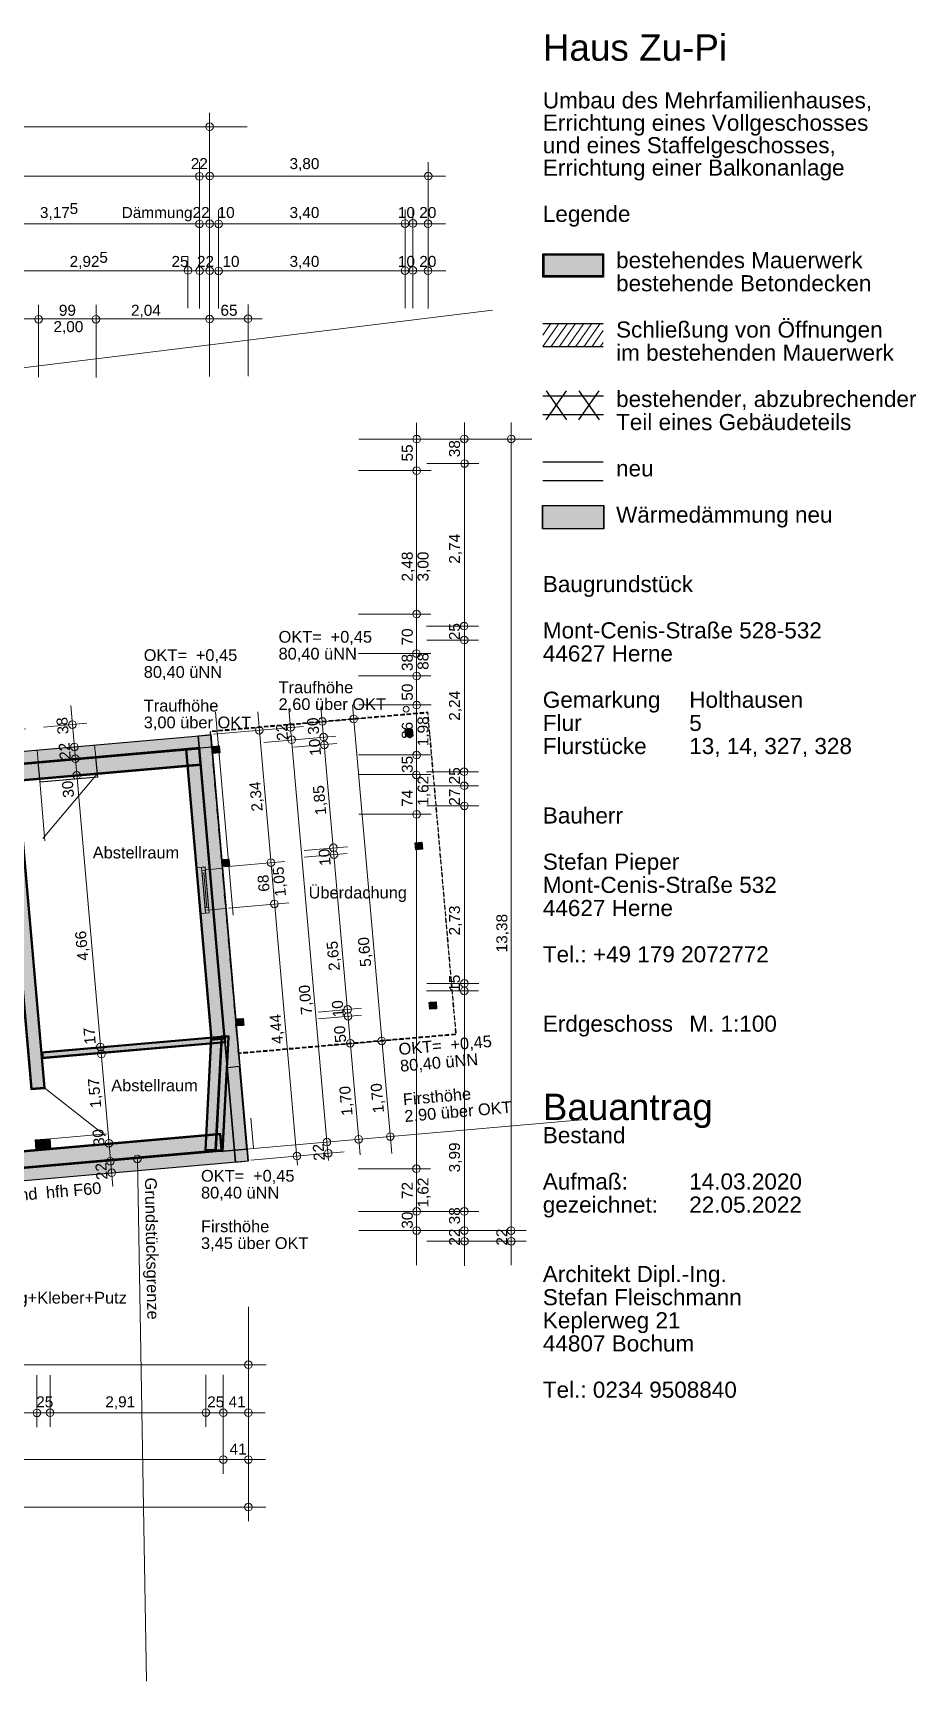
# Model space of a CAD drawing. Header units: millimetres. Extents: x 1002 to 41669, y -151 to 29737.
# Drawn here: x 26367 to 41669, y -12 to 28532 of the extents above; entities that cross this region are included whole.
import ezdxf

# ---------------------------------------------------------------- set-up
doc = ezdxf.new("R2010")
doc.units = ezdxf.units.MM
doc.header["$LTSCALE"] = 50
doc.linetypes.add('PDF_67-7_67-7_0-0_0-0', pattern=[135.4, 67.7, -67.7, 0, 0])
doc.linetypes.add('PDF_70-6_70-6_0-0_0-0', pattern=[141.2, 70.6, -70.6, 0, 0])
for name, color, linetype in [('00_Wand_Bestand', 7, 'Continuous'), ('01_Daemmung_neu', 9, 'Continuous'), ('05_Linien_stark', 7, 'Continuous'), ('06_Linien_fein', 3, 'Continuous'), ('07_Bemassung', 6, 'Continuous'), ('10_Text', 7, 'Continuous'), ('12_Plankopf', 140, 'Continuous')]:
    doc.layers.add(name, color=color, linetype=linetype)
doc.styles.add('PLAN', font='arial.ttf')

msp = doc.modelspace()

# ---------------------------------------------------------------- hatches: boundary and pattern name
at = {"layer": '00_Wand_Bestand'}
for points in [[(32828, 16345), (32818, 16464), (32937, 16475), (32948, 16355)], [(26072, 15876), (26099, 15575), (29282, 15853), (29256, 16154)], [(29257, 16156), (29008, 16135), (29449, 11086), (29699, 11108)], [(29483, 16053), (29473, 16172), (29593, 16183), (29603, 16063)], [(26333, 10231), (26581, 10253), (26089, 15877), (25841, 15856)], [(32999, 14385), (32989, 14505), (33108, 14515), (33119, 14396)], [(29654, 14094), (29643, 14214), (29763, 14224), (29773, 14105)], [(33243, 11623), (33232, 11742), (33352, 11753), (33362, 11633)], [(29900, 11335), (29890, 11454), (30009, 11465), (30020, 11345)], [(26526, 10766), (26516, 10885), (29694, 11163), (29705, 11044)], [(29644, 11124), (29446, 11135), (29344, 9180), (29541, 9169)], [(29769, 11157), (29629, 11164), (29524, 9169), (29664, 9161)], [(22957, 8887), (22983, 8588), (29649, 9171), (29623, 9470)], [(26410, 9359), (26657, 9381), (26673, 9200), (26425, 9178)]]:
    msp.add_hatch(color=7, dxfattribs=at).paths.add_polyline_path(points)
at = {"layer": '01_Daemmung_neu'}
for points in [[(29469, 16165), (18581, 15213), (18563, 15426), (29450, 16378)], [(29879, 8971), (29232, 16360), (29450, 16379), (30096, 8990)], [(30070, 9192), (29663, 9157), (29740, 10617), (29943, 10635)], [(30096, 8990), (22662, 8340), (22643, 8557), (30077, 9208)]]:
    msp.add_hatch(color=7, dxfattribs=at).paths.add_polyline_path(points)
at = {"layer": '12_Plankopf'}
for points in [[(35203, 24705), (36256, 24705), (36256, 24305), (35203, 24305)], [(35197, 20345), (36259, 20345), (36259, 19945), (35197, 19945)]]:
    msp.add_hatch(color=7, dxfattribs=at).paths.add_polyline_path(points)

# ---------------------------------------------------------------- linework, layer by layer
at = {"layer": '00_Wand_Bestand'}
for points in [[(32828, 16345), (32818, 16464), (32937, 16475), (32948, 16355)], [(26072, 15876), (26099, 15575), (29282, 15853), (29256, 16154)], [(29257, 16156), (29008, 16135), (29449, 11086), (29699, 11108)], [(29483, 16053), (29473, 16172), (29593, 16183), (29603, 16063)], [(26333, 10231), (26581, 10253), (26089, 15877), (25841, 15856)], [(32999, 14385), (32989, 14505), (33108, 14515), (33119, 14396)], [(29654, 14094), (29643, 14214), (29763, 14224), (29773, 14105)], [(33243, 11623), (33232, 11742), (33352, 11753), (33362, 11633)], [(29900, 11335), (29890, 11454), (30009, 11465), (30020, 11345)], [(26526, 10766), (26516, 10885), (29694, 11163), (29705, 11044)], [(29644, 11124), (29446, 11135), (29344, 9180), (29541, 9169)], [(29769, 11157), (29629, 11164), (29524, 9169), (29664, 9161)], [(22957, 8887), (22983, 8588), (29649, 9171), (29623, 9470)], [(26410, 9359), (26657, 9381), (26673, 9200), (26425, 9178)]]:
    msp.add_lwpolyline(points, close=True, dxfattribs=at)
at = {"layer": '01_Daemmung_neu'}
for points in [[(29469, 16165), (18581, 15213), (18563, 15426), (29450, 16378)], [(29879, 8971), (29232, 16360), (29450, 16379), (30096, 8990)], [(30070, 9192), (29663, 9157), (29740, 10617), (29943, 10635)], [(30096, 8990), (22662, 8340), (22643, 8557), (30077, 9208)]]:
    msp.add_lwpolyline(points, close=True, dxfattribs=at)
at = {"layer": '05_Linien_stark', "lineweight": 15}
for p, q in [((29253, 26295), (29253, 25395)), ((29253, 26295), (29253, 25395)), ((29253, 26295), (29253, 25395)), ((29253, 26295), (29253, 25395)), ((29253, 26295), (29253, 25395)), ((29253, 26295), (29253, 25395)), ((33214, 26296), (33214, 25397)), ((33214, 26296), (33214, 25397)), ((33214, 26296), (33214, 25397)), ((29253, 25471), (29253, 24571)), ((29253, 25471), (29253, 24571)), ((29253, 25471), (29253, 24571)), ((29253, 25471), (29253, 24571)), ((29253, 25471), (29253, 24571)), ((29253, 25471), (29253, 24571)), ((29584, 25470), (29584, 24571)), ((29584, 25470), (29584, 24571)), ((29584, 25470), (29584, 24571)), ((29584, 25470), (29584, 24571)), ((32814, 25476), (32814, 24577)), ((32814, 25476), (32814, 24577)), ((32814, 25476), (32814, 24577)), ((32814, 25476), (32814, 24577)), ((32950, 25479), (32950, 24579)), ((32950, 25479), (32950, 24579)), ((32950, 25479), (32950, 24579)), ((32950, 25479), (32950, 24579)), ((33214, 25472), (33214, 24573)), ((33214, 25472), (33214, 24573)), ((33214, 25472), (33214, 24573)), ((33214, 25472), (33214, 24573)), ((29053, 24666), (29053, 23766)), ((29053, 24666), (29053, 23766)), ((29053, 24666), (29053, 23766)), ((29053, 24666), (29053, 23766)), ((29253, 24659), (29253, 23760)), ((29253, 24659), (29253, 23760)), ((29428, 24663), (29428, 23763)), ((29585, 24660), (29585, 23760)), ((32814, 24666), (32814, 23766)), ((32950, 24668), (32950, 23768)), ((33214, 24662), (33214, 23762)), ((26465, 23823), (26465, 22568)), ((27460, 23822), (27460, 22567)), ((29429, 23825), (29429, 22580)), ((30095, 23831), (30095, 22586)), ((33265, 20952), (32011, 20952)), ((33265, 20952), (32011, 20952)), ((34091, 21075), (33191, 21075)), ((34091, 21075), (33191, 21075)), ((34091, 21075), (33191, 21075)), ((34091, 21075), (33191, 21075)), ((34091, 21075), (33191, 21075)), ((34091, 21075), (33191, 21075)), ((34091, 21075), (33191, 21075)), ((34091, 21075), (33191, 21075)), ((33263, 18468), (32009, 18468)), ((33263, 18468), (32009, 18468)), ((34088, 18257), (33188, 18257)), ((34088, 18257), (33188, 18257)), ((34090, 18018), (33191, 18018)), ((34090, 18018), (33191, 18018)), ((33262, 17784), (32007, 17784)), ((33262, 17784), (32007, 17784)), ((33263, 17395), (32009, 17395)), ((33263, 17395), (32009, 17395)), ((33268, 16896), (32014, 16896)), ((33268, 16896), (32014, 16896)), ((27299, 16576), (26552, 16511)), ((27372, 15696), (26626, 15631)), ((34092, 15146), (33193, 15146)), ((34092, 15146), (33193, 15146)), ((28178, 9038), (28336, -12)), ((33258, 8860), (32004, 8860)), ((33258, 8860), (32004, 8860)), ((33265, 8123), (32011, 8123)), ((33265, 8123), (32011, 8123)), ((34091, 8122), (33191, 8122)), ((34091, 8122), (33191, 8122)), ((30101, 5217), (30101, 6471)), ((26435, 4387), (26435, 5287)), ((26435, 4387), (26435, 5287)), ((26435, 4387), (26435, 5287)), ((26435, 4387), (26435, 5287)), ((26664, 4388), (26664, 5288)), ((26664, 4388), (26664, 5288)), ((26664, 4388), (26664, 5288)), ((26664, 4388), (26664, 5288)), ((29364, 4393), (29364, 5293)), ((29364, 4393), (29364, 5293)), ((29364, 4393), (29364, 5293)), ((29364, 4393), (29364, 5293)), ((29664, 4389), (29664, 5289)), ((29664, 4389), (29664, 5289)), ((29664, 4389), (29664, 5289)), ((29664, 4389), (29664, 5289)), ((30101, 4391), (30101, 5290)), ((30101, 4391), (30101, 5290)), ((30101, 4391), (30101, 5290)), ((30101, 4391), (30101, 5290)), ((29664, 3578), (29664, 4477)), ((29664, 3578), (29664, 4477)), ((29664, 3578), (29664, 4477)), ((29664, 3578), (29664, 4477)), ((30101, 3579), (30101, 4478)), ((30101, 3579), (30101, 4478)), ((30101, 3579), (30101, 4478)), ((30101, 3579), (30101, 4478)), ((30101, 2755), (30101, 3655)), ((30101, 2755), (30101, 3655)), ((30101, 2755), (30101, 3655)), ((30101, 2755), (30101, 3655))]:
    msp.add_line(p, q, dxfattribs=at)
at = {"layer": '05_Linien_stark', "lineweight": 18}
for points in [[(29883, 8976), (29237, 16356), (29446, 16374), (30092, 8994)], [(27454, 15995), (26459, 15908), (26442, 16111), (27436, 16198)], [(30091, 8994), (22666, 8344), (22648, 8553), (30073, 9203)]]:
    msp.add_lwpolyline(points, close=True, dxfattribs=at)
at = {"layer": '05_Linien_stark', "lineweight": 50}
for points in [[(26085, 15865), (26109, 15587), (29270, 15864), (29245, 16142)], [(29246, 16144), (29020, 16124), (29460, 11098), (29686, 11118)], [(26344, 10244), (26568, 10263), (26078, 15865), (25854, 15845)], [(26537, 10779), (26528, 10874), (29684, 11150), (29692, 11055)], [(29757, 11146), (29640, 11152), (29536, 9180), (29653, 9174)], [(29632, 11113), (29457, 11122), (29356, 9190), (29530, 9181)], [(22970, 8877), (22994, 8601), (29637, 9182), (29613, 9458)], [(26422, 9349), (26647, 9368), (26661, 9210), (26436, 9191)]]:
    msp.add_lwpolyline(points, close=True, dxfattribs=at)
at = {"layer": '05_Linien_stark', "lineweight": 25}
msp.add_lwpolyline([(27484, 15641), (26490, 15554), (26459, 15903), (27453, 15990)], close=True, dxfattribs=at)
at = {"layer": '05_Linien_stark', "lineweight": 20}
for points in [[(29193, 14073), (29262, 13278), (29418, 13292), (29349, 14087)], [(29289, 14079), (29358, 13288), (29418, 13293), (29349, 14085)], [(29293, 14026), (29353, 13340), (29414, 13345), (29354, 14032)], [(29353, 14045), (29414, 13342), (29497, 13349), (29436, 14052)], [(29297, 13978), (29349, 13384), (29410, 13389), (29358, 13983)]]:
    msp.add_lwpolyline(points, close=True, dxfattribs=at)
at = {"layer": '06_Linien_fein', "linetype": 'PDF_67-7_67-7_0-0_0-0', "lineweight": 9}
msp.add_line((16124, 15596), (29536, 16770), dxfattribs=at)
at = {"layer": '06_Linien_fein', "lineweight": 9}
for p, q in [((26536, 14580), (27483, 15708)), ((26479, 15642), (26575, 14538)), ((29380, 13382), (29328, 13978)), ((27622, 9432), (26572, 10256)), ((27642, 9465), (26411, 9357))]:
    msp.add_line(p, q, dxfattribs=at)
at = {"layer": '07_Bemassung', "lineweight": 15}
for p, q in [((29428, 27146), (29428, 25398)), ((4478, 26905), (30080, 26905)), ((29428, 26297), (29428, 25398)), ((29428, 26297), (29428, 25398)), ((29428, 26297), (29428, 25398)), ((4478, 26049), (33513, 26049)), ((29428, 25473), (29428, 24574)), ((29428, 25473), (29428, 24574)), ((29428, 25473), (29428, 24574)), ((29428, 25473), (29428, 24574)), ((4487, 25224), (33517, 25224)), ((4485, 24411), (33520, 24411)), ((3641, 19963), (34329, 23731)), ((4482, 23583), (30337, 23583)), ((33013, 7189), (33013, 21782)), ((33013, 7189), (33013, 21782)), ((33842, 7181), (33842, 21783)), ((33842, 7181), (33842, 21783)), ((34655, 7188), (34655, 21787)), ((34655, 7188), (34655, 21787)), ((35009, 21497), (32015, 21497)), ((35009, 21497), (32015, 21497)), ((27750, 8554), (27021, 16885)), ((32036, 9101), (31357, 16860)), ((32583, 9122), (31903, 16895)), ((30949, 8920), (30261, 16777)), ((31486, 9001), (30802, 16826)), ((32118, 16667), (31026, 16572)), ((31055, 16522), (29493, 16385)), ((31618, 16354), (30367, 16245)), ((31632, 16226), (30882, 16161)), ((33265, 16030), (32011, 16030)), ((33265, 16030), (32011, 16030)), ((34087, 15736), (33188, 15736)), ((34087, 15736), (33188, 15736)), ((33264, 15687), (32010, 15687)), ((33264, 15687), (32010, 15687)), ((34089, 15494), (33190, 15494)), ((34089, 15494), (33190, 15494)), ((33266, 15004), (32012, 15004)), ((33266, 15004), (32012, 15004)), ((31815, 14439), (31065, 14373)), ((31813, 14320), (31068, 14255)), ((30733, 14181), (29689, 14090)), ((30801, 13465), (29754, 13374)), ((34093, 12070), (33193, 12070)), ((34093, 12070), (33193, 12070)), ((34086, 11941), (33186, 11941)), ((34086, 11941), (33186, 11941)), ((32061, 11640), (31311, 11574)), ((32060, 11521), (31314, 11456)), ((32697, 11100), (31467, 10992)), ((16094, 7979), (35872, 9710)), ((31760, 9152), (30145, 9011)), ((34914, 7791), (32013, 7791)), ((34914, 7791), (32013, 7791)), ((34914, 7605), (33195, 7605)), ((4453, 5464), (30407, 5464)), ((4446, 4635), (30393, 4635)), ((4457, 3823), (30396, 3823)), ((4454, 2998), (30404, 2998))]:
    msp.add_line(p, q, dxfattribs=at)
at = {"layer": '07_Bemassung', "linetype": 'PDF_70-6_70-6_0-0_0-0', "lineweight": 9}
msp.add_line((29530, 16770), (30191, 9215), dxfattribs=at)
at = {"layer": '07_Bemassung'}
for points in [[(30891, 16564), (30821, 16558), (30822, 16551), (30892, 16557)], [(31004, 16574), (30933, 16568), (30934, 16561), (31004, 16567)], [(31116, 16584), (31046, 16578), (31046, 16571), (31117, 16577)], [(31229, 16594), (31158, 16588), (31159, 16581), (31229, 16587)], [(31341, 16604), (31271, 16598), (31271, 16591), (31342, 16597)], [(31453, 16614), (31383, 16607), (31384, 16600), (31454, 16606)], [(31566, 16623), (31496, 16617), (31496, 16610), (31567, 16616)], [(31678, 16633), (31608, 16627), (31609, 16620), (31679, 16626)], [(31791, 16643), (31721, 16637), (31721, 16630), (31791, 16636)], [(31903, 16653), (31833, 16647), (31834, 16640), (31904, 16646)], [(32016, 16663), (31946, 16657), (31946, 16650), (32016, 16656)], [(32128, 16673), (32058, 16666), (32059, 16659), (32129, 16666)], [(32241, 16682), (32170, 16676), (32171, 16669), (32241, 16675)], [(32353, 16692), (32283, 16686), (32284, 16679), (32354, 16685)], [(32466, 16702), (32395, 16696), (32396, 16689), (32466, 16695)], [(32578, 16712), (32508, 16706), (32508, 16699), (32579, 16705)], [(32691, 16722), (32620, 16716), (32621, 16709), (32691, 16715)], [(32803, 16732), (32733, 16725), (32733, 16718), (32804, 16725)], [(32915, 16741), (32845, 16735), (32846, 16728), (32916, 16734)], [(33028, 16751), (32958, 16745), (32958, 16738), (33029, 16744)], [(33140, 16761), (33070, 16755), (33071, 16748), (33141, 16754)], [(33216, 16727), (33212, 16767), (33183, 16765), (33183, 16758), (33206, 16760), (33209, 16726)], [(33219, 16684), (33212, 16684), (33219, 16614), (33226, 16614)], [(33229, 16572), (33222, 16571), (33228, 16501), (33235, 16502)], [(29437, 16430), (29443, 16360), (29450, 16361), (29444, 16431)], [(29446, 16318), (29453, 16248), (29460, 16248), (29453, 16318)], [(29542, 16446), (29471, 16440), (29472, 16433), (29542, 16439)], [(29654, 16456), (29584, 16450), (29584, 16443), (29655, 16449)], [(29767, 16466), (29696, 16460), (29697, 16453), (29767, 16459)], [(29879, 16476), (29809, 16470), (29809, 16463), (29880, 16469)], [(29992, 16486), (29921, 16479), (29922, 16472), (29992, 16479)], [(30104, 16495), (30034, 16489), (30034, 16482), (30105, 16488)], [(30216, 16505), (30146, 16499), (30147, 16492), (30217, 16498)], [(30329, 16515), (30259, 16509), (30259, 16502), (30330, 16508)], [(30441, 16525), (30371, 16519), (30372, 16512), (30442, 16518)], [(30554, 16535), (30484, 16529), (30484, 16522), (30554, 16528)], [(30666, 16545), (30596, 16539), (30597, 16531), (30667, 16538)], [(30779, 16554), (30708, 16548), (30709, 16541), (30779, 16547)], [(33239, 16460), (33232, 16459), (33238, 16389), (33245, 16389)], [(33249, 16347), (33242, 16346), (33248, 16276), (33255, 16277)], [(29456, 16205), (29462, 16135), (29469, 16136), (29463, 16206)], [(29466, 16093), (29472, 16023), (29479, 16023), (29473, 16094)], [(33259, 16235), (33252, 16234), (33258, 16164), (33265, 16164)], [(33269, 16122), (33262, 16122), (33268, 16051), (33275, 16052)], [(33278, 16010), (33271, 16009), (33278, 15939), (33285, 15939)], [(29476, 15980), (29482, 15910), (29489, 15911), (29483, 15981)], [(29486, 15868), (29492, 15798), (29499, 15798), (29493, 15869)], [(29496, 15756), (29502, 15685), (29509, 15686), (29503, 15756)], [(33288, 15897), (33281, 15897), (33287, 15826), (33294, 15827)], [(33298, 15785), (33291, 15784), (33297, 15714), (33304, 15715)], [(29505, 15643), (29512, 15573), (29519, 15573), (29512, 15644)], [(29515, 15531), (29521, 15460), (29528, 15461), (29522, 15531)], [(29525, 15418), (29531, 15348), (29538, 15348), (29532, 15419)], [(33308, 15672), (33301, 15672), (33307, 15601), (33314, 15602)], [(33318, 15560), (33311, 15559), (33317, 15489), (33324, 15490)], [(33328, 15447), (33321, 15447), (33327, 15377), (33334, 15377)], [(29535, 15306), (29541, 15235), (29548, 15236), (29542, 15306)], [(29545, 15193), (29551, 15123), (29558, 15124), (29552, 15194)], [(33337, 15335), (33330, 15334), (33337, 15264), (33344, 15265)], [(33347, 15223), (33340, 15222), (33346, 15152), (33353, 15152)], [(29555, 15081), (29561, 15010), (29568, 15011), (29562, 15081)], [(29564, 14968), (29571, 14898), (29578, 14899), (29571, 14969)], [(29574, 14856), (29580, 14786), (29588, 14786), (29581, 14856)], [(33357, 15110), (33350, 15109), (33356, 15039), (33363, 15040)], [(33367, 14998), (33360, 14997), (33366, 14927), (33373, 14927)], [(33377, 14885), (33370, 14885), (33376, 14814), (33383, 14815)], [(29584, 14743), (29590, 14673), (29597, 14674), (29591, 14744)], [(29594, 14631), (29600, 14561), (29607, 14561), (29601, 14632)], [(33387, 14773), (33380, 14772), (33386, 14702), (33393, 14702)], [(33396, 14660), (33389, 14660), (33396, 14589), (33403, 14590)], [(29604, 14518), (29610, 14448), (29617, 14449), (29611, 14519)], [(29614, 14406), (29620, 14336), (29627, 14336), (29621, 14407)], [(29624, 14294), (29630, 14223), (29637, 14224), (29631, 14294)], [(33406, 14548), (33399, 14547), (33405, 14477), (33412, 14477)], [(33416, 14435), (33409, 14435), (33415, 14364), (33422, 14365)], [(33426, 14323), (33419, 14322), (33425, 14252), (33432, 14253)], [(29633, 14181), (29640, 14111), (29647, 14111), (29640, 14182)], [(29643, 14069), (29649, 13998), (29656, 13999), (29650, 14069)], [(33436, 14210), (33429, 14210), (33435, 14139), (33442, 14140)], [(33446, 14098), (33439, 14097), (33445, 14027), (33452, 14028)], [(29653, 13956), (29659, 13886), (29666, 13886), (29660, 13957)], [(29663, 13844), (29669, 13773), (29676, 13774), (29670, 13844)], [(29673, 13731), (29679, 13661), (29686, 13662), (29680, 13732)], [(33456, 13985), (33448, 13985), (33455, 13915), (33462, 13915)], [(33465, 13873), (33458, 13872), (33464, 13802), (33471, 13803)], [(33475, 13761), (33468, 13760), (33474, 13690), (33481, 13690)], [(29683, 13619), (29689, 13549), (29696, 13549), (29690, 13619)], [(29692, 13506), (29699, 13436), (29706, 13437), (29699, 13507)], [(33485, 13648), (33478, 13647), (33484, 13577), (33491, 13578)], [(33495, 13536), (33488, 13535), (33494, 13465), (33501, 13465)], [(33505, 13423), (33498, 13423), (33504, 13352), (33511, 13353)], [(29702, 13394), (29708, 13324), (29715, 13324), (29709, 13394)], [(29712, 13281), (29718, 13211), (29725, 13212), (29719, 13282)], [(29722, 13169), (29728, 13099), (29735, 13099), (29729, 13170)], [(33515, 13311), (33508, 13310), (33514, 13240), (33521, 13240)], [(33524, 13198), (33517, 13198), (33523, 13127), (33531, 13128)], [(29732, 13056), (29738, 12986), (29745, 12987), (29739, 13057)], [(29742, 12944), (29748, 12874), (29755, 12874), (29749, 12945)], [(33534, 13086), (33527, 13085), (33533, 13015), (33540, 13015)], [(33544, 12973), (33537, 12973), (33543, 12902), (33550, 12903)], [(33554, 12861), (33547, 12860), (33553, 12790), (33560, 12791)], [(29751, 12832), (29758, 12761), (29765, 12762), (29758, 12832)], [(29761, 12719), (29767, 12649), (29774, 12649), (29768, 12720)], [(29771, 12607), (29777, 12536), (29784, 12537), (29778, 12607)], [(33564, 12748), (33557, 12748), (33563, 12677), (33570, 12678)], [(33574, 12636), (33567, 12635), (33573, 12565), (33580, 12566)], [(29781, 12494), (29787, 12424), (29794, 12425), (29788, 12495)], [(29791, 12382), (29797, 12311), (29804, 12312), (29798, 12382)], [(33583, 12523), (33576, 12523), (33583, 12453), (33590, 12453)], [(33593, 12411), (33586, 12410), (33592, 12340), (33599, 12341)], [(33603, 12299), (33596, 12298), (33602, 12228), (33609, 12228)], [(29801, 12269), (29807, 12199), (29814, 12200), (29808, 12270)], [(29810, 12157), (29817, 12087), (29824, 12087), (29817, 12157)], [(29820, 12044), (29826, 11974), (29833, 11975), (29827, 12045)], [(33613, 12186), (33606, 12185), (33612, 12115), (33619, 12116)], [(33623, 12074), (33616, 12073), (33622, 12003), (33629, 12003)], [(29830, 11932), (29836, 11862), (29843, 11862), (29837, 11933)], [(29840, 11819), (29846, 11749), (29853, 11750), (29847, 11820)], [(29850, 11707), (29856, 11637), (29863, 11637), (29857, 11708)], [(33633, 11961), (33626, 11961), (33632, 11890), (33639, 11891)], [(33642, 11849), (33635, 11848), (33642, 11778), (33649, 11778)], [(33652, 11736), (33645, 11736), (33651, 11665), (33658, 11666)], [(29860, 11595), (29866, 11524), (29873, 11525), (29867, 11595)], [(29869, 11482), (29876, 11412), (29883, 11412), (29877, 11483)], [(33662, 11624), (33655, 11623), (33661, 11553), (33668, 11554)], [(33672, 11511), (33665, 11511), (33671, 11440), (33678, 11441)], [(29879, 11370), (29885, 11299), (29892, 11300), (29886, 11370)], [(29889, 11257), (29895, 11187), (29902, 11188), (29896, 11258)], [(29899, 11145), (29905, 11074), (29912, 11075), (29906, 11145)], [(33013, 11127), (33012, 11134), (32942, 11128), (32942, 11121)], [(33125, 11137), (33124, 11144), (33054, 11137), (33055, 11130)], [(33238, 11146), (33237, 11153), (33167, 11147), (33167, 11140)], [(33350, 11156), (33349, 11163), (33279, 11157), (33280, 11150)], [(33462, 11166), (33462, 11173), (33392, 11167), (33392, 11160)], [(33575, 11176), (33574, 11183), (33504, 11177), (33505, 11170)], [(33687, 11186), (33687, 11193), (33617, 11187), (33617, 11180)], [(33682, 11399), (33675, 11398), (33681, 11328), (33688, 11329)], [(33692, 11286), (33685, 11286), (33691, 11216), (33698, 11216)], [(29909, 11032), (29915, 10962), (29922, 10963), (29916, 11033)], [(29919, 10920), (29924, 10857), (29976, 10861), (29976, 10868), (29931, 10864), (29926, 10920)], [(30089, 10871), (30088, 10878), (30018, 10872), (30018, 10865)], [(30201, 10881), (30201, 10888), (30130, 10882), (30131, 10875)], [(30314, 10891), (30313, 10898), (30243, 10891), (30243, 10884)], [(30426, 10900), (30425, 10907), (30355, 10901), (30356, 10894)], [(30539, 10910), (30538, 10917), (30468, 10911), (30468, 10904)], [(30651, 10920), (30650, 10927), (30580, 10921), (30581, 10914)], [(30763, 10930), (30763, 10937), (30693, 10931), (30693, 10924)], [(30876, 10940), (30875, 10947), (30805, 10941), (30806, 10934)], [(30988, 10950), (30988, 10957), (30918, 10951), (30918, 10943)], [(31101, 10959), (31100, 10966), (31030, 10960), (31031, 10953)], [(31213, 10969), (31213, 10976), (31142, 10970), (31143, 10963)], [(31326, 10979), (31325, 10986), (31255, 10980), (31256, 10973)], [(31438, 10989), (31438, 10996), (31367, 10990), (31368, 10983)], [(31551, 10999), (31550, 11006), (31480, 11000), (31480, 10993)], [(31663, 11009), (31663, 11016), (31592, 11010), (31593, 11003)], [(31776, 11019), (31775, 11026), (31705, 11019), (31705, 11012)], [(31888, 11028), (31887, 11035), (31817, 11029), (31818, 11022)], [(32001, 11038), (32000, 11045), (31930, 11039), (31930, 11032)], [(32113, 11048), (32112, 11055), (32042, 11049), (32043, 11042)], [(32225, 11058), (32225, 11065), (32155, 11059), (32155, 11052)], [(32338, 11068), (32337, 11075), (32267, 11069), (32268, 11062)], [(32450, 11078), (32450, 11085), (32379, 11078), (32380, 11071)], [(32563, 11087), (32562, 11094), (32492, 11088), (32493, 11081)], [(32675, 11097), (32675, 11104), (32604, 11098), (32605, 11091)], [(32788, 11107), (32787, 11114), (32717, 11108), (32717, 11101)], [(32900, 11117), (32900, 11124), (32829, 11118), (32830, 11111)]]:
    msp.add_lwpolyline(points, close=True, dxfattribs=at)
at = {"layer": '07_Bemassung', "lineweight": 18}
for points in [[(29464, 16169), (18585, 15218), (18567, 15422), (29446, 16373)], [(29502, 13350), (29441, 14046), (29649, 14065), (29710, 13369)]]:
    msp.add_lwpolyline(points, close=True, dxfattribs=at)
at = {"layer": '07_Bemassung', "lineweight": 50}
for points in [[(32839, 16357), (32830, 16454), (32927, 16462), (32935, 16366)], [(29494, 16065), (29485, 16162), (29582, 16170), (29591, 16074)], [(33009, 14398), (33001, 14494), (33098, 14503), (33106, 14406)], [(29664, 14107), (29656, 14203), (29753, 14212), (29761, 14115)], [(33253, 11635), (33245, 11732), (33341, 11741), (33350, 11644)], [(29911, 11347), (29902, 11444), (29999, 11452), (30007, 11356)]]:
    msp.add_lwpolyline(points, close=True, dxfattribs=at)
at = {"layer": '07_Bemassung', "lineweight": 18}
for centre, radius in [((29428, 26907), 65.8), ((29253, 26049), 65.8), ((29431, 26054), 65.8), ((33217, 26053), 65.8), ((29253, 25225), 65.8), ((29253, 25225), 65.8), ((29253, 25225), 65.8), ((29428, 25228), 65.8), ((29428, 25228), 65.8), ((29585, 25225), 65.8), ((29585, 25225), 65.8), ((32814, 25231), 65.8), ((32814, 25231), 65.8), ((32950, 25233), 65.8), ((32950, 25233), 65.8), ((33214, 25227), 65.8), ((33214, 25227), 65.8), ((29054, 24420), 65.8), ((29054, 24420), 65.8), ((29254, 24413), 65.8), ((29428, 24414), 65.8), ((29584, 24411), 65.8), ((32814, 24417), 65.8), ((32950, 24420), 65.8), ((33214, 24413), 65.8), ((26464, 23574), 65.8), ((27459, 23573), 65.8), ((29428, 23576), 65.8), ((30095, 23582), 65.8), ((33016, 21497), 65.8), ((33016, 21497), 65.8), ((33840, 21500), 65.8), ((33840, 21500), 65.8), ((34654, 21500), 65.8), ((34654, 21500), 65.8), ((34654, 21500), 65.8), ((33845, 21075), 65.8), ((33845, 21075), 65.8), ((33845, 21075), 65.8), ((33845, 21075), 65.8), ((33017, 20951), 65.8), ((33017, 20951), 65.8), ((33015, 18467), 65.8), ((33015, 18467), 65.8), ((33839, 18258), 65.8), ((33839, 18258), 65.8), ((33840, 18017), 65.8), ((33840, 18017), 65.8), ((33013, 17784), 65.8), ((33013, 17784), 65.8), ((33015, 17395), 65.8), ((33015, 17395), 65.8), ((33016, 16890), 65.8), ((33016, 16890), 65.8), ((27051, 16554), 65.8), ((30831, 16504), 65.8), ((31380, 16607), 65.8), ((31926, 16650), 65.8), ((30288, 16455), 65.8), ((30850, 16290), 65.8), ((31403, 16338), 65.8), ((27085, 16166), 65.8), ((27101, 15961), 65.8), ((31415, 16201), 65.8), ((33014, 16025), 65.8), ((33014, 16025), 65.8), ((27125, 15674), 65.8), ((33012, 15682), 65.8), ((33839, 15736), 65.8), ((33839, 15736), 65.8), ((33841, 15493), 65.8), ((33841, 15493), 65.8), ((33844, 15146), 65.8), ((33844, 15146), 65.8), ((33014, 14999), 65.8), ((31573, 14420), 65.8), ((31583, 14302), 65.8), ((30490, 14163), 65.8), ((30551, 13447), 65.3), ((33840, 11941), 65.8), ((33840, 11941), 65.8), ((33843, 12071), 65.8), ((33843, 12071), 65.8), ((31819, 11621), 65.8), ((31829, 11502), 65.8), ((32411, 11075), 65.8), ((27536, 10971), 65.8), ((27552, 10847), 65.8), ((31865, 11034), 65.8), ((32011, 9371), 65.8), ((32557, 9419), 65.8), ((27683, 9302), 65.8), ((30940, 9081), 65.8), ((31460, 9323), 65.8), ((31483, 9130), 65.8), ((27708, 8990), 65.8), ((27732, 8791), 65.8), ((28174, 9031), 65.8), ((33012, 8862), 65.3), ((33017, 8123), 65.3), ((33017, 8123), 65.3), ((33842, 8122), 65.8), ((33842, 8122), 65.8), ((33014, 7790), 65.8), ((33014, 7790), 65.8), ((33844, 7791), 65.8), ((33844, 7791), 65.8), ((34653, 7790), 65.8), ((34653, 7790), 65.8), ((33845, 7605), 65.8), ((34654, 7604), 65.8), ((30101, 5466), 65.8), ((26435, 4633), 65.8), ((26435, 4633), 65.8), ((26664, 4634), 65.8), ((26664, 4634), 65.8), ((29364, 4639), 65.8), ((29364, 4639), 65.8), ((29664, 4635), 65.8), ((29664, 4635), 65.8), ((30101, 4636), 65.8), ((30101, 4636), 65.8), ((29664, 3823), 65.8), ((29664, 3823), 65.8), ((30101, 3825), 65.8), ((30101, 3825), 65.8), ((30101, 3001), 65.8), ((30101, 3001), 65.8)]:
    msp.add_circle(centre, radius, dxfattribs=at)
at = {"layer": '07_Bemassung', "lineweight": 9}
msp.add_circle((32833, 16819), 50.6, dxfattribs=at)
at = {"layer": '12_Plankopf', "lineweight": 15}
for p, q in [((35201, 23099), (35485, 23505)), ((35201, 23299), (35343, 23502)), ((35343, 23095), (35627, 23502)), ((35485, 23095), (35769, 23502)), ((35627, 23095), (35911, 23502)), ((35769, 23095), (36053, 23502)), ((35911, 23095), (36195, 23502)), ((36053, 23095), (36249, 23376)), ((36195, 23095), (36249, 23172))]:
    msp.add_line(p, q, dxfattribs=at)
at = {"layer": '12_Plankopf', "lineweight": 25}
for p, q in [((35201, 23502), (36249, 23502)), ((35201, 23099), (36249, 23099)), ((35828, 21833), (36178, 22333)), ((35828, 22333), (36178, 21833)), ((35201, 22246), (36251, 22246)), ((35201, 21923), (36251, 21923)), ((35201, 21105), (36249, 21105)), ((35201, 20782), (36249, 20782))]:
    msp.add_line(p, q, dxfattribs=at)
at = {"layer": '12_Plankopf', "lineweight": 30}
for p, q in [((35260, 21833), (35610, 22333)), ((35260, 22333), (35610, 21833))]:
    msp.add_line(p, q, dxfattribs=at)
at = {"layer": '12_Plankopf'}
for points in [[(35203, 24705), (36256, 24705), (36256, 24305), (35203, 24305)], [(35197, 20345), (36259, 20345), (36259, 19945), (35197, 19945)]]:
    msp.add_lwpolyline(points, close=True, dxfattribs=at)
at = {"layer": '12_Plankopf', "lineweight": 50}
msp.add_lwpolyline([(35214, 24694), (36245, 24694), (36245, 24317), (35214, 24317)], close=True, dxfattribs=at)
at = {"layer": '12_Plankopf', "lineweight": 18}
msp.add_lwpolyline([(35201, 20341), (36255, 20341), (36255, 19949), (35201, 19949)], close=True, dxfattribs=at)

# ---------------------------------------------------------------- texts
at = {"layer": '07_Bemassung', "style": 'PLAN'}
for s, height, p in [('22', 190.5, (29102, 26174)), ('3,80', 190.5, (30813, 26174)), ('3,17', 190.5, (26488, 25327)), ('5', 190, (27003, 25397)), ('10', 190.5, (29567, 25327)), ('3,40', 190.5, (30813, 25327)), ('2,92', 190.5, (27003, 24480)), ('5', 190, (27518, 24551)), ('25', 190.5, (28767, 24480)), ('22', 190.5, (29209, 24480)), ('10', 190.5, (29650, 24480)), ('3,40', 190.5, (30813, 24480)), ('99', 190.5, (26816, 23634)), ('2,04', 190.5, (28066, 23634)), ('65', 190.5, (29616, 23634)), ('2,00', 190.5, (26722, 23351)), ('25', 190.5, (26424, 4729)), ('2,91', 190.5, (27621, 4729)), ('41', 190.5, (29773, 3909))]:
    msp.add_text(s, height=height, dxfattribs=at).set_placement(p)
for s, rotation, p in [('38', 90, (33767, 21184)), ('55', 90, (32948, 21110)), ('2,74', 90, (33767, 19339)), ('2,48', 90, (32948, 19032)), ('3,00', 90, (33221, 19032)), ('25', 90, (33767, 18016)), ('70', 90, (32948, 17923)), ('38', 90, (32948, 17481)), ('88', 90, (33221, 17501)), ('50', 90, (32948, 16966)), ('2,24', 90, (33767, 16619)), ('38', 95, (26986, 16394)), ('22', 95, (30790, 16285)), ('86', 90, (32948, 16305)), ('1,98', 90, (33221, 16178)), ('22', 95, (27025, 15954)), ('35', 90, (32948, 15716)), ('30', 95, (27082, 15295)), ('2,34', 95, (30349, 15058)), ('1,85', 95, (31451, 14994)), ('74', 90, (32948, 15128)), ('1,62', 90, (33221, 15148)), ('10', 95, (31528, 14115)), ('1,05', 95, (30752, 13584)), ('68', 95, (30470, 13667)), ('2,73', 90, (33767, 12902)), ('13,38', 90, (34587, 12608)), ('4,66', 95, (27329, 12472)), ('5,60', 95, (32230, 12365)), ('2,65', 95, (31687, 12297)), ('7,00', 95, (31205, 11537)), ('15', 90, (33767, 11926)), ('10', 95, (31758, 11492)), ('4,44', 95, (30701, 11030)), ('17', 95, (27456, 11020)), ('50', 95, (31796, 11052)), ('1,57', 95, (27552, 9921)), ('1,70', 95, (31907, 9787)), ('1,70', 95, (32451, 9834)), ('30', 95, (27610, 9262)), ('22', 95, (31427, 9007)), ('3,99', 90, (33767, 8798)), ('22', 95, (27661, 8676)), ('72', 90, (32948, 8337)), ('1,62', 90, (33221, 8190)), ('30', 90, (32948, 7822)), ('22', 90, (34587, 7528))]:
    msp.add_text(s, height=190.5, rotation=rotation, dxfattribs=at).set_placement(p)
at = {"layer": '10_Text', "style": 'PLAN'}
for s, height, p in [('Dämmung22', 190.5, (27905, 25327)), ('10 20', 190.5, (32691, 25327)), ('10 20', 190.5, (32691, 24480)), ('OKT=', 203.2, (30623, 17972)), ('+0,45', 203.2, (31525, 17972)), ('OKT=', 203.2, (28287, 17655)), ('+0,45', 203.2, (29189, 17655)), ('80,40 üNN', 203.2, (30623, 17680)), ('80,40 üNN', 203.2, (28287, 17363)), ('Traufhöhe', 203.2, (30623, 17097)), ('Traufhöhe', 203.2, (28287, 16780)), ('2,60 über OKT', 203.2, (30623, 16806)), ('3,00 über OKT', 203.2, (28287, 16489)), ('Abstellraum', 203.2, (27403, 14235)), ('Überdachung', 203.2, (31143, 13542)), ('Abstellraum', 203.2, (27724, 10203)), ('OKT=', 203.2, (29279, 8637)), ('+0,45', 203.2, (30181, 8637)), ('80,40 üNN', 203.2, (29279, 8345)), ('Firsthöhe', 203.2, (29279, 7762)), ('3,45 über OKT', 203.2, (29279, 7471)), ('22cm Dick 20cm Dämmung+Kleber+Putz', 203.2, (22789, 6526)), ('25 41', 190.5, (29386, 4729))]:
    msp.add_text(s, height=height, dxfattribs=at).set_placement(p)
for s, height, rotation, p in [('10 30', 190.5, 95, (31361, 16020)), ('27 25', 190.5, 90, (33767, 15148)), ('+0,45', 203.2, 5, (33610, 10909)), ('OKT=', 203.2, 5, (32711, 10830)), ('80,40 üNN', 203.2, 5, (32737, 10540)), ('Firsthöhe', 203.2, 5, (32787, 9959)), ('2,90 über OKT', 203.2, 5, (32813, 9669)), ('hfh F60', 203.2, 5, (26601, 8346)), ('Grundstücksgrenze', 203.2, 271, (28307, 8706)), ('Außenwand', 203.2, 5, (24944, 8201)), ('22 38', 190.5, 90, (33767, 7528))]:
    msp.add_text(s, height=height, rotation=rotation, dxfattribs=at).set_placement(p)
at = {"layer": '12_Plankopf', "style": 'PLAN'}
for s, height, p in [('Haus Zu-Pi', 457, (35202, 28051)), ('Umbau des Mehrfamilienhauses,', 279.4, (35202, 27226)), ('Errichtung eines Vollgeschosses', 279.4, (35202, 26837)), ('und eines Staffelgeschosses,', 279.4, (35202, 26449)), ('Errichtung einer Balkonanlage', 279.4, (35202, 26061)), ('Legende', 279.3, (35202, 25260)), ('bestehendes Mauerwerk', 279.26, (36471, 24458)), ('bestehende Betondecken', 279.26, (36471, 24058)), ('Schließung von Öffnungen', 279.26, (36471, 23256)), ('im bestehenden Mauerwerk', 279.26, (36471, 22855)), ('bestehender, abzubrechender', 279.26, (36471, 22054)), ('Teil eines Gebäudeteils', 279.26, (36471, 21653)), ('neu', 279.3, (36471, 20852)), ('Wärmedämmung neu', 279.26, (36471, 20050)), ('Baugrundstück', 279.26, (35202, 18848)), ('Mont-Cenis-Straße 528-532', 279.26, (35202, 18046)), ('44627 Herne', 279.26, (35202, 17646)), ('Gemarkung', 279.3, (35202, 16844)), ('Holthausen', 279.3, (37739, 16844)), ('Flur', 279.3, (35202, 16443)), ('5', 279, (37739, 16443)), ('Flurstücke', 279.3, (35202, 16043)), ('13, 14, 327, 328', 279.26, (37739, 16043)), ('Bauherr', 279.3, (35202, 14840)), ('Stefan Pieper', 279.26, (35202, 14039)), ('Mont-Cenis-Straße 532', 279.26, (35202, 13638)), ('44627 Herne', 279.26, (35202, 13237)), ('Tel.: +49 179 2072772', 279.26, (35202, 12436)), ('Erdgeschoss', 279.26, (35202, 11234)), ('M. 1:100', 279.3, (37739, 11234)), ('Bauantrag', 457, (35202, 9703)), ('Bestand', 279.3, (35202, 9303)), ('Aufmaß:', 279.3, (35202, 8501)), ('14.03.2020', 279.3, (37739, 8501)), ('gezeichnet:', 279.26, (35202, 8100)), ('22.05.2022', 279.3, (37739, 8100)), ('Architekt Dipl.-Ing.', 279.26, (35202, 6898)), ('Stefan Fleischmann', 279.26, (35202, 6497)), ('Keplerweg 21', 279.26, (35202, 6097)), ('44807 Bochum', 279.26, (35202, 5696)), ('Tel.: 0234 9508840', 279.26, (35202, 4894))]:
    msp.add_text(s, height=height, dxfattribs=at).set_placement(p)

doc.saveas('drawing.dxf')
